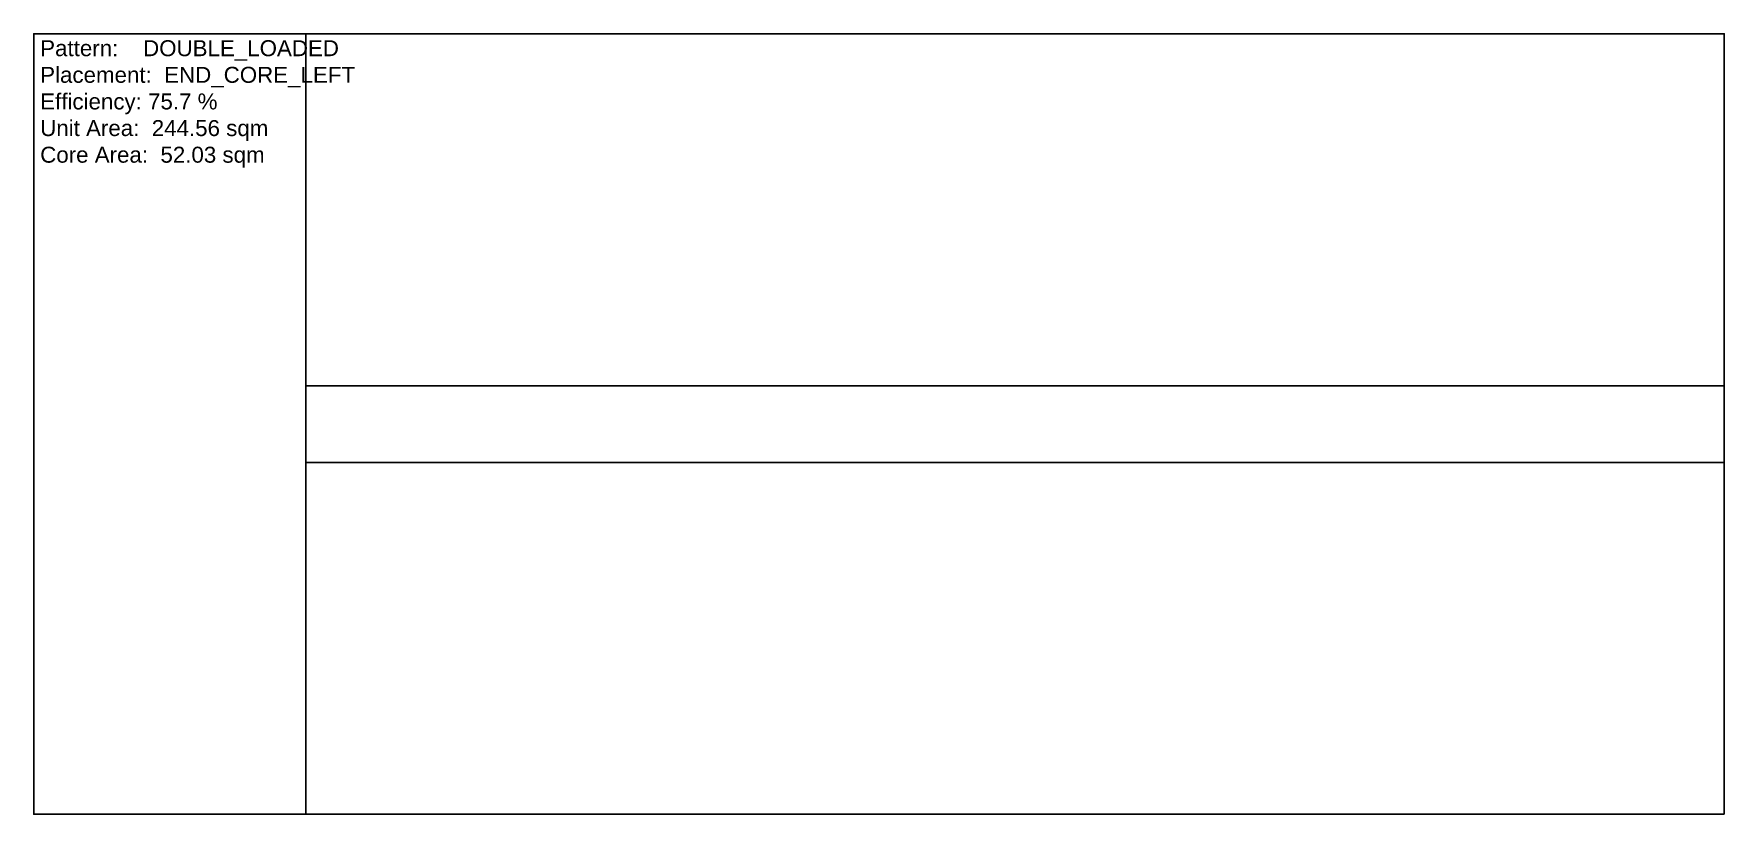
# Model space of a CAD drawing. Header units: millimetres. Extents: x 0 to 26.5, y 0 to 12.2.
import ezdxf

# ---------------------------------------------------------------- set-up
doc = ezdxf.new("R2010")
doc.units = ezdxf.units.MM
for name, color, linetype in [('A_CORE', 1, 'CONTINUOUS'), ('A_CORRIDOR', 3, 'CONTINUOUS'), ('A_FOOTPRINT', 7, 'CONTINUOUS'), ('A_TEXT', 6, 'CONTINUOUS'), ('A_UNITS', 2, 'CONTINUOUS')]:
    doc.layers.add(name, color=color, linetype=linetype)
doc.styles.add('ARCH_STANDARD', font='Arial.ttf', dxfattribs={"height": 0.25})

msp = doc.modelspace()

# ---------------------------------------------------------------- linework, layer by layer
at = {"layer": 'A_CORE'}
msp.add_lwpolyline([(4.26, 0), (4.26, 12.214), (0, 12.214), (0, 0)], close=True, dxfattribs=at)
at = {"layer": 'A_CORRIDOR'}
msp.add_lwpolyline([(26.464, 5.507), (26.464, 6.707), (4.26, 6.707), (4.26, 5.507)], close=True, dxfattribs=at)
at = {"layer": 'A_FOOTPRINT'}
msp.add_lwpolyline([(26.464, 0), (26.464, 12.214), (0, 12.214), (0, 0)], close=True, dxfattribs=at)
at = {"layer": 'A_UNITS'}
for points in [[(26.464, 6.707), (26.464, 12.214), (4.26, 12.214), (4.26, 6.707)], [(26.464, 0), (26.464, 5.507), (4.26, 5.507), (4.26, 0)]]:
    msp.add_lwpolyline(points, close=True, dxfattribs=at)

# ---------------------------------------------------------------- texts
at = {"layer": 'A_TEXT', "insert": (0.1, 12.114), "char_height": 0.25, "width": 5, "attachment_point": 1, "style": 'ARCH_STANDARD'}
msp.add_mtext('Pattern:    DOUBLE_LOADED\\PPlacement:  END_CORE_LEFT\\PEfficiency: 75.7 %\\PUnit Area:  244.56 sqm\\PCore Area:  52.03 sqm', dxfattribs=at)

doc.saveas('drawing.dxf')
